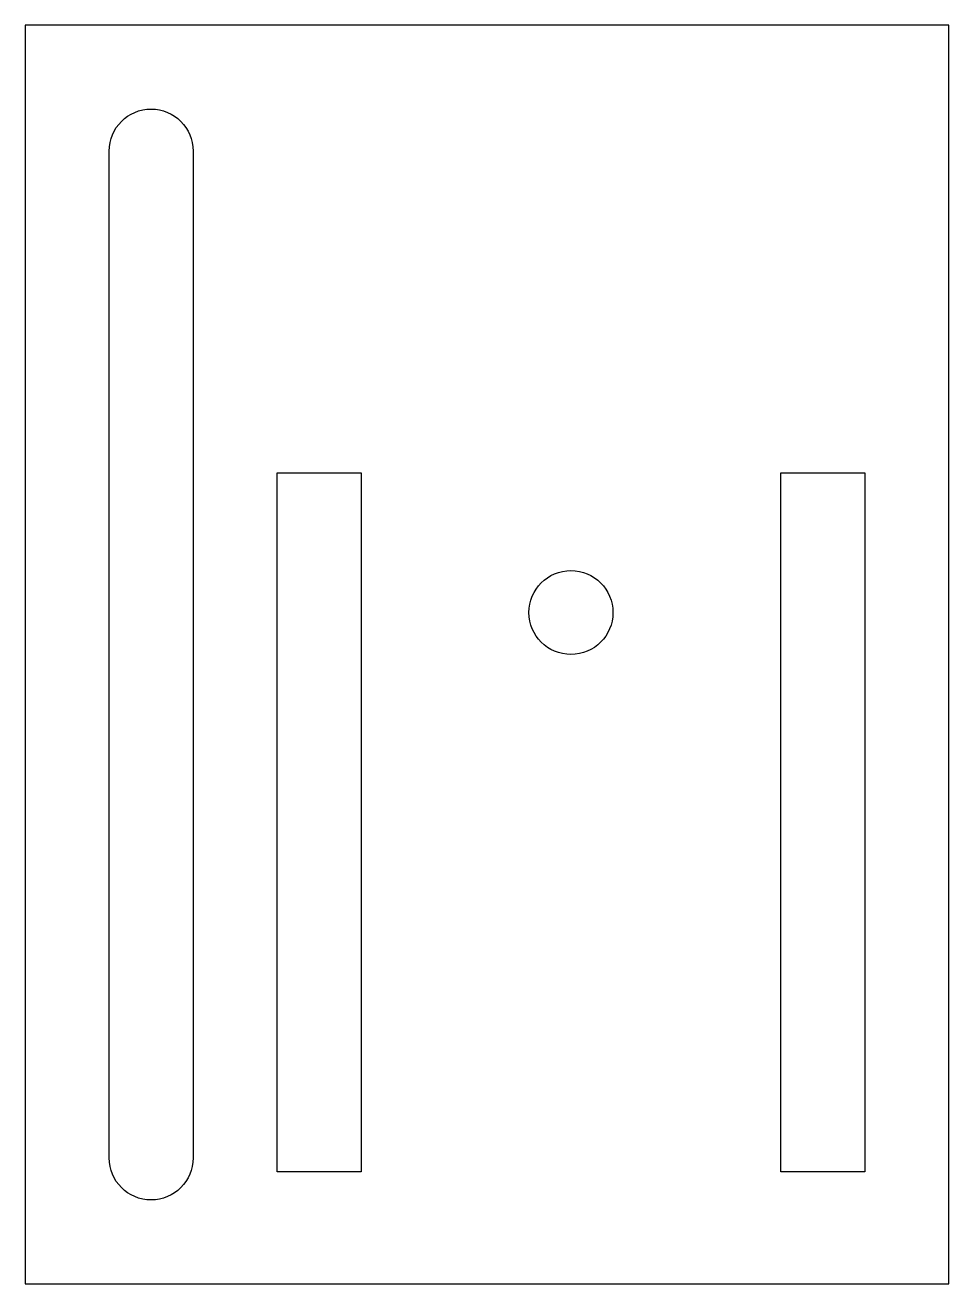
# Model space of a CAD drawing. Header units: millimetres. Extents: x -27 to 6, y 0 to 45.
import ezdxf

# ---------------------------------------------------------------- set-up
doc = ezdxf.new("R2010")
doc.units = ezdxf.units.MM

msp = doc.modelspace()

# ---------------------------------------------------------------- linework, layer by layer
for points in [[(-27, 0), (6, 0), (6, 45), (-27, 45)], [(-15, 29), (-15, 4), (-18, 4), (-18, 29)], [(3, 29), (3, 4), (0, 4), (0, 29)]]:
    msp.add_lwpolyline(points, close=True)
msp.add_lwpolyline([(-24, 40.5, -1), (-21, 40.5), (-21, 4.5, -1), (-24, 4.5)], format="xyb", close=True)
msp.add_circle((-7.5, 24), 1.5)

doc.saveas('drawing.dxf')
